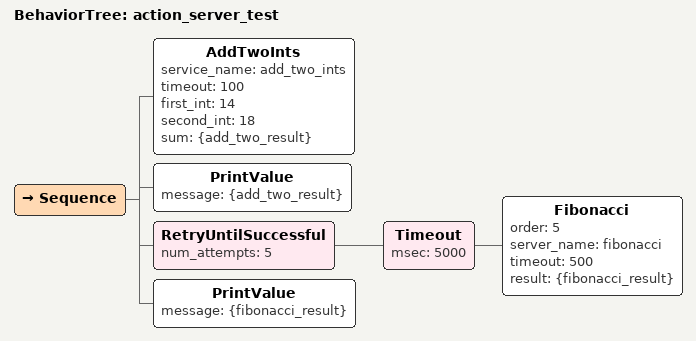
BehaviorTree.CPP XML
<?xml version="1.0" encoding="UTF-8"?>
<root BTCPP_format="4">
  <BehaviorTree ID="action_server_test">
    <Sequence>
      <AddTwoInts service_name="add_two_ints"
                  timeout="100"
                  first_int="14"
                  second_int="18"
                  sum="{add_two_result}"/>
      <PrintValue message="{add_two_result}"/>
      <RetryUntilSuccessful num_attempts="5">
        <Timeout msec="5000">
          <Fibonacci order="5"
                     server_name="fibonacci"
                     timeout="500"
                     result="{fibonacci_result}"/>
        </Timeout>
      </RetryUntilSuccessful>
      <PrintValue message="{fibonacci_result}"/>
    </Sequence>
  </BehaviorTree>

</root>
